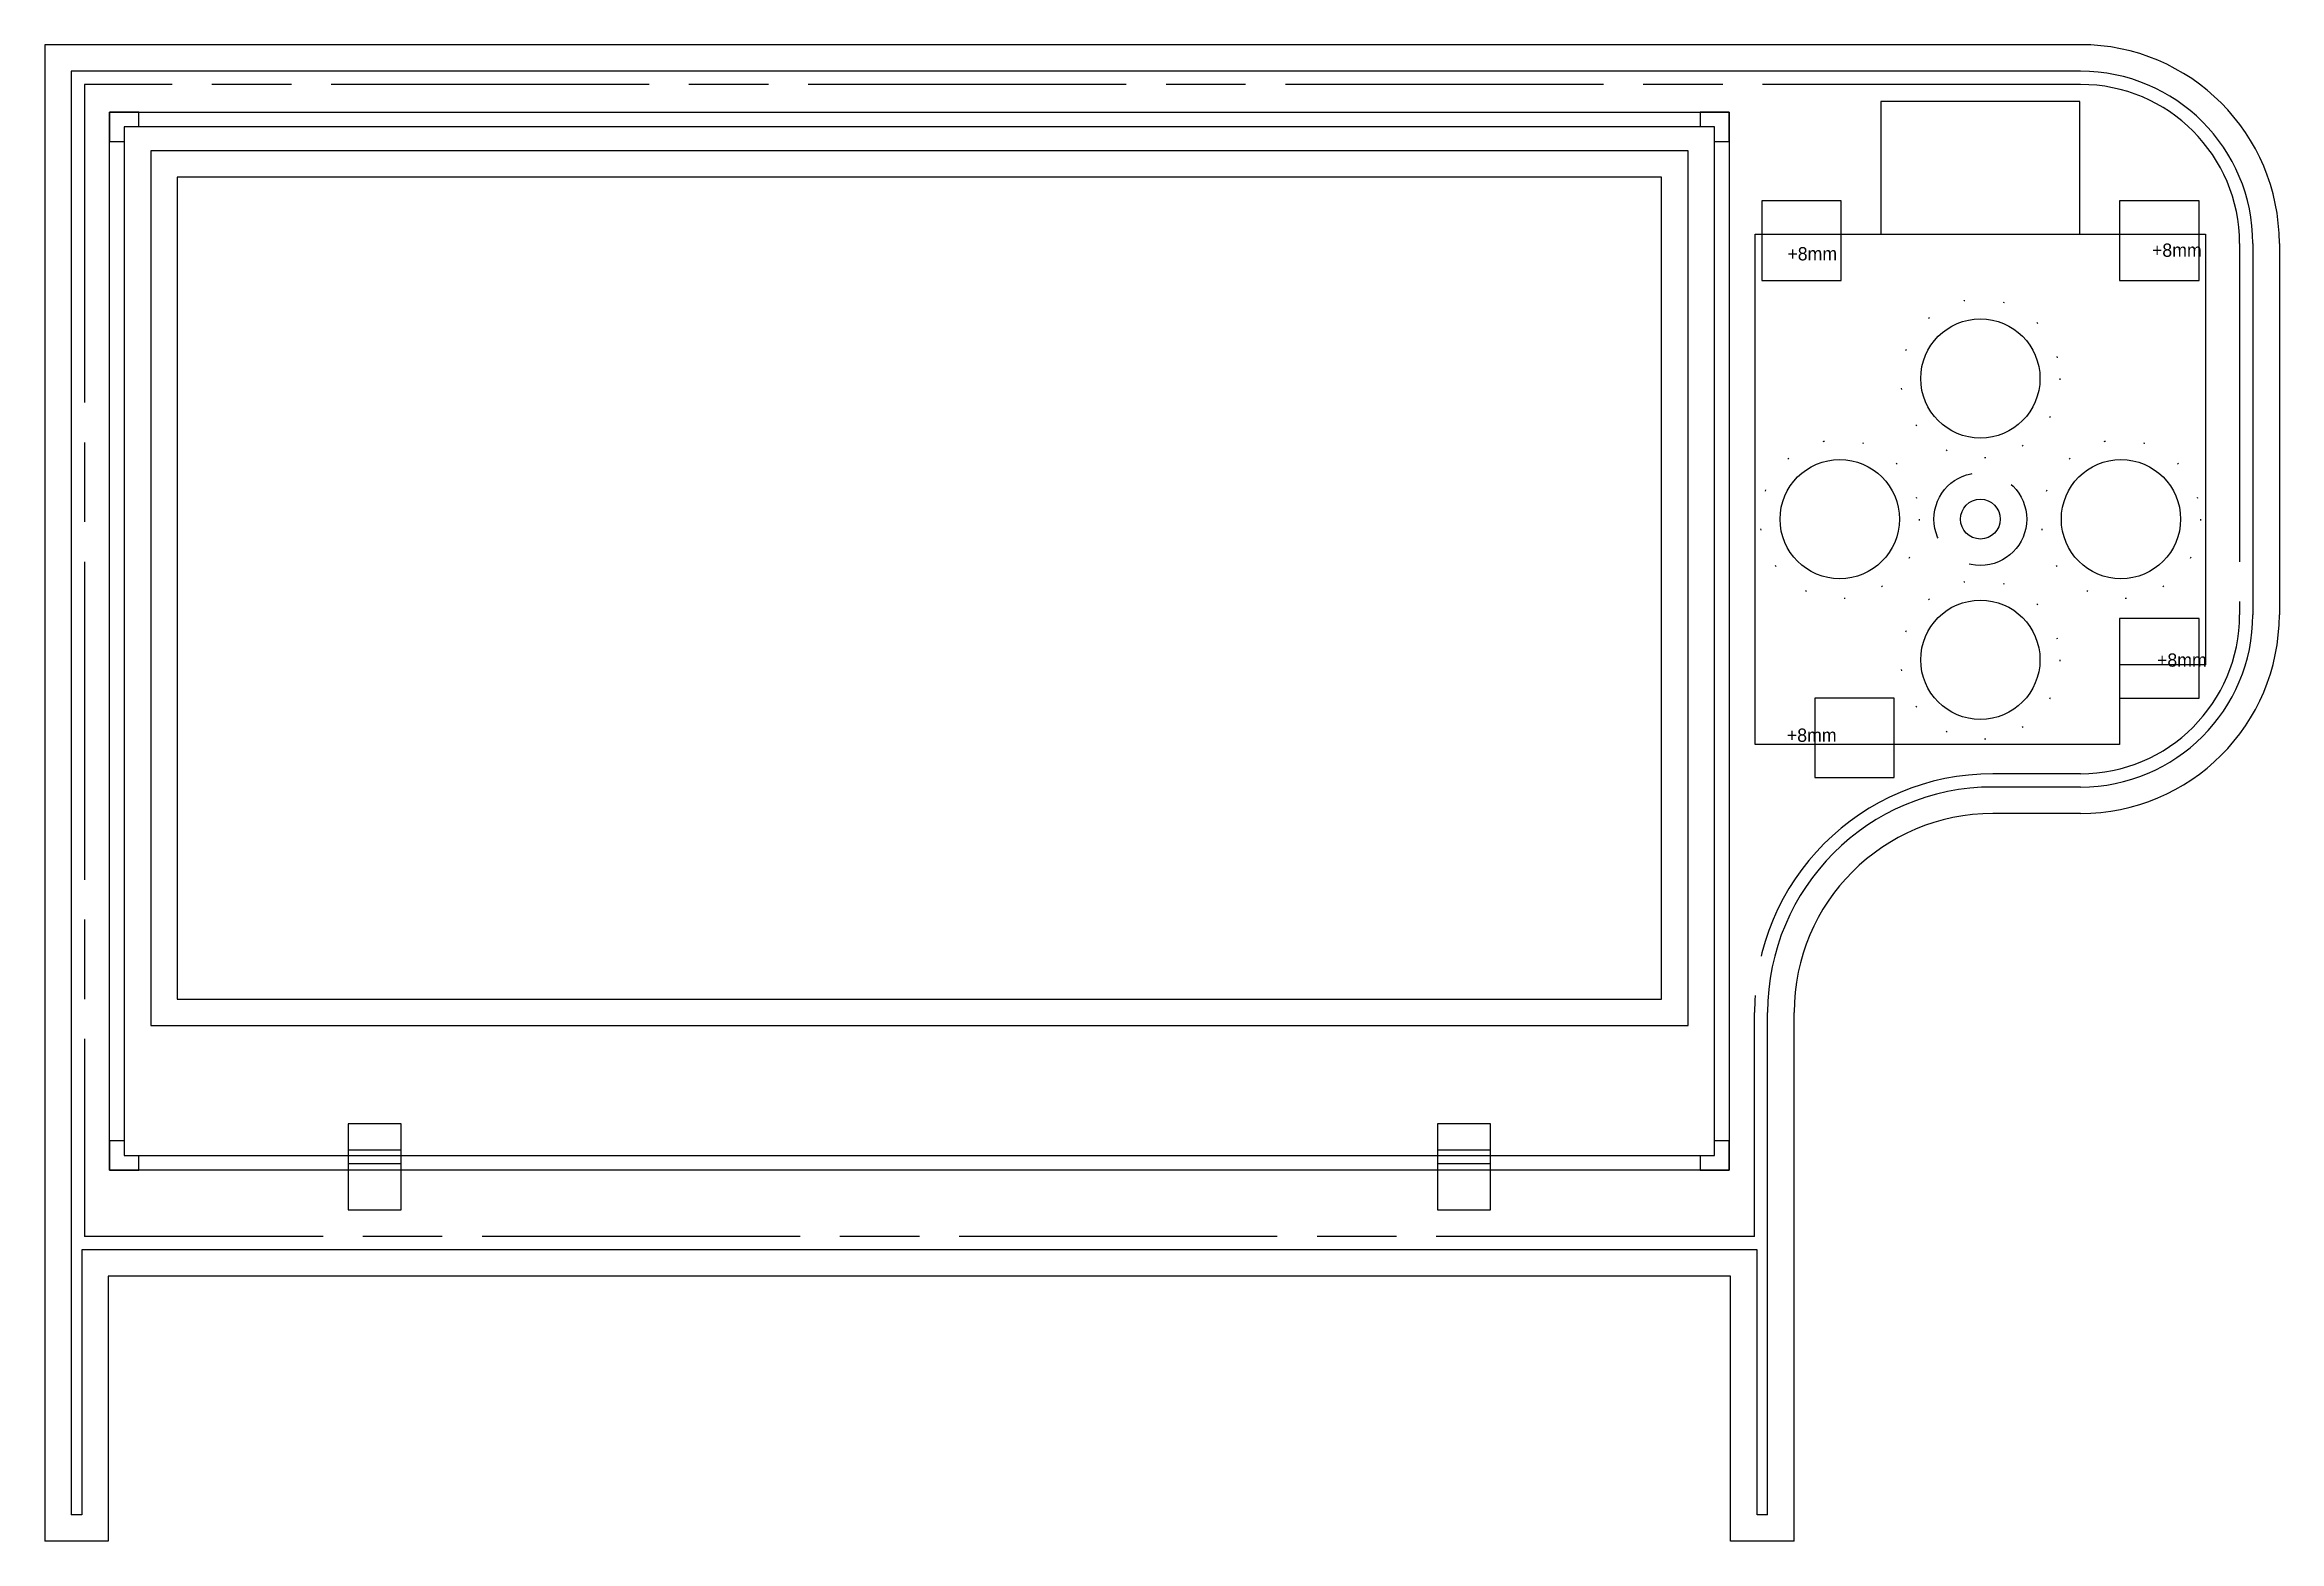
# Model space of a CAD drawing. Header units: millimetres. Extents: x -66 to 103, y -72 to 41.
import ezdxf

# ---------------------------------------------------------------- set-up
doc = ezdxf.new("R2010")
doc.units = ezdxf.units.MM
for name, pattern in [('ACAD_ISO07W100', [3, 0.1, -2.9]), ('ACAD_ISO08W100', [36, 24, -3, 6, -3]), ('DASHDOT2', [12.7, 6.35, -3.125, 0.1, -3.125]), ('DASHED2', [9.525, 6.35, -3.175])]:
    doc.linetypes.add(name, pattern=pattern)
doc.layers.get('0').update_dxf_attribs({"lineweight": 25, "true_color": 0xffffff})
for name, color, linetype, lineweight, true_color in [('clips', 7, 'Continuous', 25, 0x000000), ('cotes', 2, 'Continuous', 25, 0xffff00), ('D6R', 30, 'Continuous', 25, 0xff7f00), ('extrude', 3, 'Continuous', 25, 0x00ff00), ('hidden', 7, 'ACAD_ISO08W100', 25, 0x000000), ('LCD', 2, 'Continuous', 25, 0xffff00)]:
    doc.layers.add(name, color=color, linetype=linetype, lineweight=lineweight, true_color=true_color)
doc.styles.add('textstyle0', font='')
doc.styles.add('textstyle1', font='')
doc.styles.add('textstyle2', font='')
doc.styles.add('textstyle3', font='')
doc.styles.get('textstyle0').set_extended_font_data('URW Bookman L')
doc.styles.get('textstyle1').set_extended_font_data('URW Bookman L')
doc.styles.get('textstyle2').set_extended_font_data('URW Bookman L')
doc.styles.get('textstyle3').set_extended_font_data('URW Bookman L')

# ---------------------------------------------------------------- blocks, each defined once
blk = doc.blocks.new('D6R')
at = {"layer": 'D6R', "linetype": 'ACAD_ISO07W100'}
blk.add_circle((0, 0), 6, dxfattribs=at)
at = {"layer": 'D6R'}
blk.add_circle((0, 0), 4.5, dxfattribs=at)
blk = doc.blocks.new('D6Rx4')
at = {"layer": 'clips'}
for p, q in [((-10.5, 24), (-16.5, 24)), ((-16.5, 24), (-16.5, 18)), ((-10.5, 18), (-10.5, 24)), ((16.5, 24), (10.5, 24)), ((10.5, 24), (10.5, 18)), ((16.5, 18), (16.5, 24)), ((-16.5, 18), (-10.5, 18)), ((10.5, 18), (16.5, 18)), ((16.5, -7.5), (10.5, -7.5)), ((10.5, -7.5), (10.5, -13.5)), ((16.5, -13.5), (16.5, -7.5)), ((-6.5, -13.5), (-12.5, -13.5)), ((-12.5, -13.5), (-12.5, -19.5)), ((-6.5, -19.5), (-6.5, -13.5)), ((10.5, -13.5), (16.5, -13.5)), ((-12.5, -19.5), (-6.5, -19.5))]:
    blk.add_line(p, q, dxfattribs=at)
at = {"layer": 'clips', "linetype": 'DASHED2'}
blk.add_circle((0, 0), 3.5, dxfattribs=at)
at = {"layer": 'clips'}
blk.add_circle((0, 0), 1.5, dxfattribs=at)
at = {"layer": 'D6R'}
for p, q in [((7.5, 31.5), (-7.5, 31.5)), ((-7.5, 31.5), (-7.5, 21.5)), ((7.5, 21.5), (7.5, 31.5)), ((-17, -17), (-17, 21.5)), ((-17, 21.5), (17, 21.5)), ((17, 21.5), (17, -11)), ((17, -11), (10.5, -11)), ((10.5, -11), (10.5, -17)), ((10.5, -17), (-17, -17))]:
    blk.add_line(p, q, dxfattribs=at)
for p in [(0, 10.61), (-10.61, 0), (10.61, 0), (0, -10.61)]:
    blk.add_blockref('D6R', p, dxfattribs=at)
blk = doc.blocks.new('clip')
at = {"layer": 'clips'}
for p, q in [((2, 3.5), (-2, 3.5)), ((-2, 3.5), (-2, 0.5)), ((2, 0.5), (2, 3.5)), ((2, 1.5), (-2, 1.5)), ((-2, 1.5), (-2, -3)), ((-2, 0.5), (2, 0.5)), ((-2, 0), (-2, -3)), ((2, -3), (2, 1.5)), ((2, -3), (2, 0)), ((-2, -3), (2, -3)), ((-2, -3), (2, -3))]:
    blk.add_line(p, q, dxfattribs=at)
at = {"layer": 'clips', "linetype": 'DASHDOT2', "lineweight": 0}
blk.add_line((2, 0), (-2, 0), dxfattribs=at)

msp = doc.modelspace()

# ---------------------------------------------------------------- linework, layer by layer
for p, q in [((-66, 41), (-66, -71.9)), ((66, 41), (-66, 41)), ((87.61, 41), (66, 41)), ((56, 31), (-56, 31)), ((-56, 31), (-56, -31)), ((56, -31), (56, 31)), ((102.61, 26), (102.61, -2)), ((87.61, -17), (81, -17)), ((-56, -31), (56, -31)), ((66, -71.9), (66, -32)), ((61.2, -51.9), (-61.2, -51.9)), ((-61.2, -51.9), (-61.2, -71.9)), ((61.2, -71.9), (61.2, -51.9)), ((-61.2, -71.9), (-66, -71.9)), ((66, -71.9), (61.2, -71.9))]:
    msp.add_line(p, q)
for centre, start, end in [((87.61, 26), 0, 90), ((87.61, -2), 270, 0), ((81, -32), 90, 180)]:
    msp.add_arc(centre, 15, start, end)
at = {"layer": 'extrude'}
for p, q in [((-64, 39), (-64, -69.9)), ((87.61, 39), (-64, 39)), ((87.61, 39), (66, 39)), ((-58, 33), (-58, -33)), ((58, 33), (-58, 33)), ((58, -33), (58, 33)), ((100.61, 26), (100.61, -2)), ((87.61, -15), (81, -15)), ((64, -69.9), (64, -32)), ((-58, -33), (58, -33)), ((-63.2, -49.9), (-63.2, -69.9)), ((63.2, -49.9), (-63.2, -49.9)), ((63.2, -69.9), (63.2, -49.9)), ((-63.2, -69.9), (-64, -69.9)), ((64, -69.9), (63.2, -69.9))]:
    msp.add_line(p, q, dxfattribs=at)
for centre, radius, start, end in [((87.61, 26), 13, 0, 90), ((87.61, -2), 13, 270, 0), ((81, -32), 17, 90, 180)]:
    msp.add_arc(centre, radius, start, end, dxfattribs=at)
at = {"layer": 'hidden'}
for p, q in [((-63, 38), (-63, -48.9)), ((87.61, 38), (-63, 38)), ((99.61, 26), (99.61, -2)), ((87.61, -14), (81, -14)), ((63, -48.9), (63, -32)), ((63, -48.9), (-63, -48.9))]:
    msp.add_line(p, q, dxfattribs=at)
for centre, radius, start, end in [((87.61, 26), 12, 0, 90), ((87.61, -2), 12, 270, 0), ((81, -32), 18, 90, 180)]:
    msp.add_arc(centre, radius, start, end, dxfattribs=at)
at = {"layer": 'LCD'}
for p, q in [((-58.9, 35.9), (-61.1, 35.9)), ((-61.1, 35.9), (-61.1, 33.7)), ((-61.1, 35.9), (61.1, 35.9)), ((-61.1, -43.9), (-61.1, 35.9)), ((-58.9, 34.8), (-58.9, 35.9)), ((61.1, 35.9), (58.9, 35.9)), ((58.9, 35.9), (58.9, 34.8)), ((61.1, 33.7), (61.1, 35.9)), ((61.1, 35.9), (61.1, -43.9)), ((60, 34.8), (-60, 34.8)), ((-60, 34.8), (-60, -42.8)), ((60, -42.8), (60, 34.8)), ((-61.1, 33.7), (-60, 33.7)), ((60, 33.7), (61.1, 33.7)), ((-60, -41.7), (-61.1, -41.7)), ((-61.1, -41.7), (-61.1, -43.9)), ((61.1, -41.7), (60, -41.7)), ((61.1, -43.9), (61.1, -41.7)), ((-60, -42.8), (60, -42.8)), ((-58.9, -43.9), (-58.9, -42.8)), ((58.9, -42.8), (58.9, -43.9)), ((-61.1, -43.9), (-58.9, -43.9)), ((61.1, -43.9), (-61.1, -43.9)), ((58.9, -43.9), (61.1, -43.9))]:
    msp.add_line(p, q, dxfattribs=at)

# ---------------------------------------------------------------- block references
for p in [(-41.1, -43.9), (41.1, -43.9)]:
    msp.add_blockref('clip', p)
at = {"layer": 'D6R'}
msp.add_blockref('D6Rx4', (80.05, 5.21), dxfattribs=at)

# ---------------------------------------------------------------- texts
at = {"layer": 'cotes', "char_height": 1, "attachment_point": 1}
for insert, style in [((65.49, 25.73), 'textstyle1'), ((93, 26), 'textstyle0'), ((93.38, -4.92), 'textstyle3'), ((65.45, -10.59), 'textstyle2')]:
    msp.add_mtext('+8mm', dxfattribs=dict(at, insert=insert, style=style))

doc.saveas('drawing.dxf')
